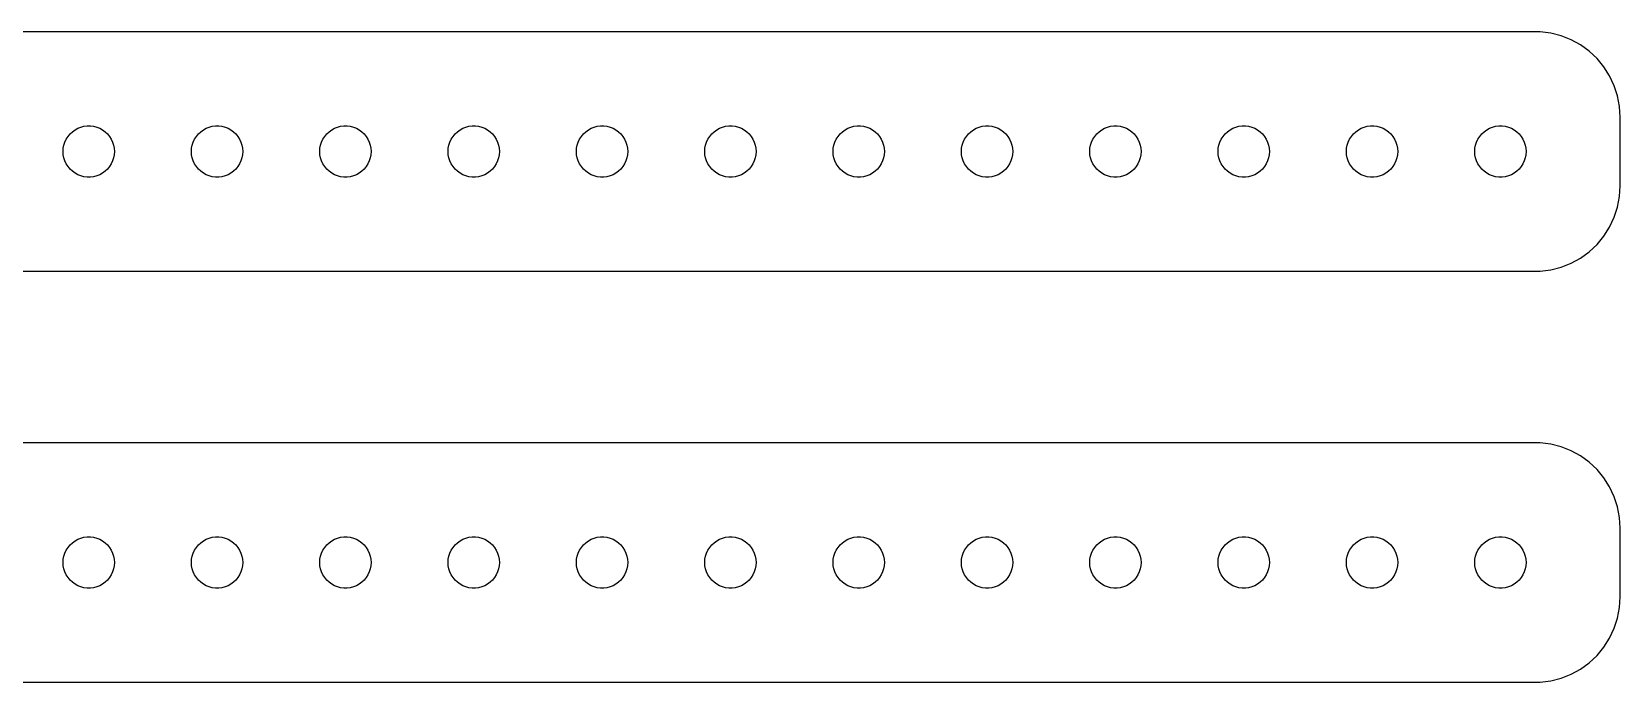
# Model space of a CAD drawing. Header units: metres. Extents: x -180 to 180, y 17 to 55.
# Drawn here: x 86.7 to 179.5, y 17 to 55 of the extents above; entities that cross this region are included whole.
import ezdxf

# ---------------------------------------------------------------- set-up
doc = ezdxf.new("R2010")
doc.units = ezdxf.units.M

msp = doc.modelspace()

# ---------------------------------------------------------------- linework, layer by layer
for p, q in [((174.814, 54.9901), (-174.814, 54.9901)), ((175.437, 54.9114), (174.814, 54.9901)), ((176.045, 54.7553), (175.437, 54.9114)), ((176.629, 54.5241), (176.045, 54.7553)), ((177.179, 54.2216), (176.629, 54.5241)), ((177.687, 53.8526), (177.179, 54.2216)), ((178.145, 53.4227), (177.687, 53.8526)), ((178.545, 52.9389), (178.145, 53.4227)), ((178.882, 52.4088), (178.545, 52.9389)), ((179.149, 51.8406), (178.882, 52.4088)), ((179.343, 51.2434), (179.149, 51.8406)), ((179.461, 50.6267), (179.343, 51.2434)), ((179.5, 50), (179.461, 50.6267)), ((89.0439, 49.1558), (89.1963, 49.2665)), ((89.1963, 49.2665), (89.3613, 49.3572)), ((89.3613, 49.3572), (89.5365, 49.4266)), ((89.5365, 49.4266), (89.7189, 49.4734)), ((89.7189, 49.4734), (89.9058, 49.497)), ((89.9058, 49.497), (90.0942, 49.497)), ((90.0942, 49.497), (90.2811, 49.4734)), ((90.2811, 49.4734), (90.4635, 49.4266)), ((90.4635, 49.4266), (90.6387, 49.3572)), ((90.6387, 49.3572), (90.8037, 49.2665)), ((90.8037, 49.2665), (90.9561, 49.1558)), ((96.5439, 49.1558), (96.6963, 49.2665)), ((96.6963, 49.2665), (96.8613, 49.3572)), ((96.8613, 49.3572), (97.0365, 49.4266)), ((97.0365, 49.4266), (97.2189, 49.4734)), ((97.2189, 49.4734), (97.4058, 49.497)), ((97.4058, 49.497), (97.5942, 49.497)), ((97.5942, 49.497), (97.7811, 49.4734)), ((97.7811, 49.4734), (97.9635, 49.4266)), ((97.9635, 49.4266), (98.1387, 49.3572)), ((98.1387, 49.3572), (98.3037, 49.2665)), ((98.3037, 49.2665), (98.4561, 49.1558)), ((104.044, 49.1558), (104.196, 49.2665)), ((104.196, 49.2665), (104.361, 49.3572)), ((104.361, 49.3572), (104.536, 49.4266)), ((104.536, 49.4266), (104.719, 49.4734)), ((104.719, 49.4734), (104.906, 49.497)), ((104.906, 49.497), (105.094, 49.497)), ((105.094, 49.497), (105.281, 49.4734)), ((105.281, 49.4734), (105.464, 49.4266)), ((105.464, 49.4266), (105.639, 49.3572)), ((105.639, 49.3572), (105.804, 49.2665)), ((105.804, 49.2665), (105.956, 49.1558)), ((111.544, 49.1558), (111.696, 49.2665)), ((111.696, 49.2665), (111.861, 49.3572)), ((111.861, 49.3572), (112.036, 49.4266)), ((112.036, 49.4266), (112.219, 49.4734)), ((112.219, 49.4734), (112.406, 49.497)), ((112.406, 49.497), (112.594, 49.497)), ((112.594, 49.497), (112.781, 49.4734)), ((112.781, 49.4734), (112.964, 49.4266)), ((112.964, 49.4266), (113.139, 49.3572)), ((113.139, 49.3572), (113.304, 49.2665)), ((113.304, 49.2665), (113.456, 49.1558)), ((119.044, 49.1558), (119.196, 49.2665)), ((119.196, 49.2665), (119.361, 49.3572)), ((119.361, 49.3572), (119.536, 49.4266)), ((119.536, 49.4266), (119.719, 49.4734)), ((119.719, 49.4734), (119.906, 49.497)), ((119.906, 49.497), (120.094, 49.497)), ((120.094, 49.497), (120.281, 49.4734)), ((120.281, 49.4734), (120.464, 49.4266)), ((120.464, 49.4266), (120.639, 49.3572)), ((120.639, 49.3572), (120.804, 49.2665)), ((120.804, 49.2665), (120.956, 49.1558)), ((126.544, 49.1558), (126.696, 49.2665)), ((126.696, 49.2665), (126.861, 49.3572)), ((126.861, 49.3572), (127.036, 49.4266)), ((127.036, 49.4266), (127.219, 49.4734)), ((127.219, 49.4734), (127.406, 49.497)), ((127.406, 49.497), (127.594, 49.497)), ((127.594, 49.497), (127.781, 49.4734)), ((127.781, 49.4734), (127.964, 49.4266)), ((127.964, 49.4266), (128.139, 49.3572)), ((128.139, 49.3572), (128.304, 49.2665)), ((128.304, 49.2665), (128.456, 49.1558)), ((134.044, 49.1558), (134.196, 49.2665)), ((134.196, 49.2665), (134.361, 49.3572)), ((134.361, 49.3572), (134.536, 49.4266)), ((134.536, 49.4266), (134.719, 49.4734)), ((134.719, 49.4734), (134.906, 49.497)), ((134.906, 49.497), (135.094, 49.497)), ((135.094, 49.497), (135.281, 49.4734)), ((135.281, 49.4734), (135.464, 49.4266)), ((135.464, 49.4266), (135.639, 49.3572)), ((135.639, 49.3572), (135.804, 49.2665)), ((135.804, 49.2665), (135.956, 49.1558)), ((141.544, 49.1558), (141.696, 49.2665)), ((141.696, 49.2665), (141.861, 49.3572)), ((141.861, 49.3572), (142.036, 49.4266)), ((142.036, 49.4266), (142.219, 49.4734)), ((142.219, 49.4734), (142.406, 49.497)), ((142.406, 49.497), (142.594, 49.497)), ((142.594, 49.497), (142.781, 49.4734)), ((142.781, 49.4734), (142.964, 49.4266)), ((142.964, 49.4266), (143.139, 49.3572)), ((143.139, 49.3572), (143.304, 49.2665)), ((143.304, 49.2665), (143.456, 49.1558)), ((149.044, 49.1558), (149.196, 49.2665)), ((149.196, 49.2665), (149.361, 49.3572)), ((149.361, 49.3572), (149.536, 49.4266)), ((149.536, 49.4266), (149.719, 49.4734)), ((149.719, 49.4734), (149.906, 49.497)), ((149.906, 49.497), (150.094, 49.497)), ((150.094, 49.497), (150.281, 49.4734)), ((150.281, 49.4734), (150.464, 49.4266)), ((150.464, 49.4266), (150.639, 49.3572)), ((150.639, 49.3572), (150.804, 49.2665)), ((150.804, 49.2665), (150.956, 49.1558)), ((156.544, 49.1558), (156.696, 49.2665)), ((156.696, 49.2665), (156.861, 49.3572)), ((156.861, 49.3572), (157.036, 49.4266)), ((157.036, 49.4266), (157.219, 49.4734)), ((157.219, 49.4734), (157.406, 49.497)), ((157.406, 49.497), (157.594, 49.497)), ((157.594, 49.497), (157.781, 49.4734)), ((157.781, 49.4734), (157.964, 49.4266)), ((157.964, 49.4266), (158.139, 49.3572)), ((158.139, 49.3572), (158.304, 49.2665)), ((158.304, 49.2665), (158.456, 49.1558)), ((164.044, 49.1558), (164.196, 49.2665)), ((164.196, 49.2665), (164.361, 49.3572)), ((164.361, 49.3572), (164.536, 49.4266)), ((164.536, 49.4266), (164.719, 49.4734)), ((164.719, 49.4734), (164.906, 49.497)), ((164.906, 49.497), (165.094, 49.497)), ((165.094, 49.497), (165.281, 49.4734)), ((165.281, 49.4734), (165.464, 49.4266)), ((165.464, 49.4266), (165.639, 49.3572)), ((165.639, 49.3572), (165.804, 49.2665)), ((165.804, 49.2665), (165.956, 49.1558)), ((171.544, 49.1558), (171.696, 49.2665)), ((171.696, 49.2665), (171.861, 49.3572)), ((171.861, 49.3572), (172.036, 49.4266)), ((172.036, 49.4266), (172.219, 49.4734)), ((172.219, 49.4734), (172.406, 49.497)), ((172.406, 49.497), (172.594, 49.497)), ((172.594, 49.497), (172.781, 49.4734)), ((172.781, 49.4734), (172.964, 49.4266)), ((172.964, 49.4266), (173.139, 49.3572)), ((173.139, 49.3572), (173.304, 49.2665)), ((173.304, 49.2665), (173.456, 49.1558)), ((179.5, 46), (179.5, 50)), ((88.5118, 48.188), (88.5471, 48.373)), ((88.5471, 48.373), (88.6053, 48.5522)), ((88.6053, 48.5522), (88.6855, 48.7226)), ((88.6855, 48.7226), (88.7865, 48.8817)), ((88.7865, 48.8817), (88.9065, 49.0268)), ((88.9065, 49.0268), (89.0439, 49.1558)), ((90.9561, 49.1558), (91.0934, 49.0268)), ((91.0934, 49.0268), (91.2135, 48.8817)), ((91.2135, 48.8817), (91.3145, 48.7226)), ((91.3145, 48.7226), (91.3947, 48.5522)), ((91.3947, 48.5522), (91.4529, 48.373)), ((91.4529, 48.373), (91.4882, 48.188)), ((96.0118, 48.188), (96.0471, 48.373)), ((96.0471, 48.373), (96.1053, 48.5522)), ((96.1053, 48.5522), (96.1855, 48.7226)), ((96.1855, 48.7226), (96.2865, 48.8817)), ((96.2865, 48.8817), (96.4065, 49.0268)), ((96.4065, 49.0268), (96.5439, 49.1558)), ((98.4561, 49.1558), (98.5934, 49.0268)), ((98.5934, 49.0268), (98.7135, 48.8817)), ((98.7135, 48.8817), (98.8145, 48.7226)), ((98.8145, 48.7226), (98.8947, 48.5522)), ((98.8947, 48.5522), (98.9529, 48.373)), ((98.9529, 48.373), (98.9882, 48.188)), ((103.512, 48.188), (103.547, 48.373)), ((103.547, 48.373), (103.605, 48.5522)), ((103.605, 48.5522), (103.686, 48.7226)), ((103.686, 48.7226), (103.786, 48.8817)), ((103.786, 48.8817), (103.907, 49.0268)), ((103.907, 49.0268), (104.044, 49.1558)), ((105.956, 49.1558), (106.093, 49.0268)), ((106.093, 49.0268), (106.214, 48.8817)), ((106.214, 48.8817), (106.314, 48.7226)), ((106.314, 48.7226), (106.395, 48.5522)), ((106.395, 48.5522), (106.453, 48.373)), ((106.453, 48.373), (106.488, 48.188)), ((111.012, 48.188), (111.047, 48.373)), ((111.047, 48.373), (111.105, 48.5522)), ((111.105, 48.5522), (111.186, 48.7226)), ((111.186, 48.7226), (111.286, 48.8817)), ((111.286, 48.8817), (111.407, 49.0268)), ((111.407, 49.0268), (111.544, 49.1558)), ((113.456, 49.1558), (113.593, 49.0268)), ((113.593, 49.0268), (113.714, 48.8817)), ((113.714, 48.8817), (113.814, 48.7226)), ((113.814, 48.7226), (113.895, 48.5522)), ((113.895, 48.5522), (113.953, 48.373)), ((113.953, 48.373), (113.988, 48.188)), ((118.512, 48.188), (118.547, 48.373)), ((118.547, 48.373), (118.605, 48.5522)), ((118.605, 48.5522), (118.686, 48.7226)), ((118.686, 48.7226), (118.786, 48.8817)), ((118.786, 48.8817), (118.907, 49.0268)), ((118.907, 49.0268), (119.044, 49.1558)), ((120.956, 49.1558), (121.093, 49.0268)), ((121.093, 49.0268), (121.214, 48.8817)), ((121.214, 48.8817), (121.314, 48.7226)), ((121.314, 48.7226), (121.395, 48.5522)), ((121.395, 48.5522), (121.453, 48.373)), ((121.453, 48.373), (121.488, 48.188)), ((126.012, 48.188), (126.047, 48.373)), ((126.047, 48.373), (126.105, 48.5522)), ((126.105, 48.5522), (126.186, 48.7226)), ((126.186, 48.7226), (126.286, 48.8817)), ((126.286, 48.8817), (126.407, 49.0268)), ((126.407, 49.0268), (126.544, 49.1558)), ((128.456, 49.1558), (128.593, 49.0268)), ((128.593, 49.0268), (128.714, 48.8817)), ((128.714, 48.8817), (128.814, 48.7226)), ((128.814, 48.7226), (128.895, 48.5522)), ((128.895, 48.5522), (128.953, 48.373)), ((128.953, 48.373), (128.988, 48.188)), ((133.512, 48.188), (133.547, 48.373)), ((133.547, 48.373), (133.605, 48.5522)), ((133.605, 48.5522), (133.686, 48.7226)), ((133.686, 48.7226), (133.786, 48.8817)), ((133.786, 48.8817), (133.907, 49.0268)), ((133.907, 49.0268), (134.044, 49.1558)), ((135.956, 49.1558), (136.093, 49.0268)), ((136.093, 49.0268), (136.214, 48.8817)), ((136.214, 48.8817), (136.314, 48.7226)), ((136.314, 48.7226), (136.395, 48.5522)), ((136.395, 48.5522), (136.453, 48.373)), ((136.453, 48.373), (136.488, 48.188)), ((141.012, 48.188), (141.047, 48.373)), ((141.047, 48.373), (141.105, 48.5522)), ((141.105, 48.5522), (141.186, 48.7226)), ((141.186, 48.7226), (141.286, 48.8817)), ((141.286, 48.8817), (141.407, 49.0268)), ((141.407, 49.0268), (141.544, 49.1558)), ((143.456, 49.1558), (143.593, 49.0268)), ((143.593, 49.0268), (143.714, 48.8817)), ((143.714, 48.8817), (143.814, 48.7226)), ((143.814, 48.7226), (143.895, 48.5522)), ((143.895, 48.5522), (143.953, 48.373)), ((143.953, 48.373), (143.988, 48.188)), ((148.512, 48.188), (148.547, 48.373)), ((148.547, 48.373), (148.605, 48.5522)), ((148.605, 48.5522), (148.686, 48.7226)), ((148.686, 48.7226), (148.786, 48.8817)), ((148.786, 48.8817), (148.907, 49.0268)), ((148.907, 49.0268), (149.044, 49.1558)), ((150.956, 49.1558), (151.093, 49.0268)), ((151.093, 49.0268), (151.214, 48.8817)), ((151.214, 48.8817), (151.314, 48.7226)), ((151.314, 48.7226), (151.395, 48.5522)), ((151.395, 48.5522), (151.453, 48.373)), ((151.453, 48.373), (151.488, 48.188)), ((156.012, 48.188), (156.047, 48.373)), ((156.047, 48.373), (156.105, 48.5522)), ((156.105, 48.5522), (156.186, 48.7226)), ((156.186, 48.7226), (156.286, 48.8817)), ((156.286, 48.8817), (156.407, 49.0268)), ((156.407, 49.0268), (156.544, 49.1558)), ((158.456, 49.1558), (158.593, 49.0268)), ((158.593, 49.0268), (158.714, 48.8817)), ((158.714, 48.8817), (158.814, 48.7226)), ((158.814, 48.7226), (158.895, 48.5522)), ((158.895, 48.5522), (158.953, 48.373)), ((158.953, 48.373), (158.988, 48.188)), ((163.512, 48.188), (163.547, 48.373)), ((163.547, 48.373), (163.605, 48.5522)), ((163.605, 48.5522), (163.686, 48.7226)), ((163.686, 48.7226), (163.786, 48.8817)), ((163.786, 48.8817), (163.907, 49.0268)), ((163.907, 49.0268), (164.044, 49.1558)), ((165.956, 49.1558), (166.093, 49.0268)), ((166.093, 49.0268), (166.214, 48.8817)), ((166.214, 48.8817), (166.314, 48.7226)), ((166.314, 48.7226), (166.395, 48.5522)), ((166.395, 48.5522), (166.453, 48.373)), ((166.453, 48.373), (166.488, 48.188)), ((171.012, 48.188), (171.047, 48.373)), ((171.047, 48.373), (171.105, 48.5522)), ((171.105, 48.5522), (171.186, 48.7226)), ((171.186, 48.7226), (171.286, 48.8817)), ((171.286, 48.8817), (171.407, 49.0268)), ((171.407, 49.0268), (171.544, 49.1558)), ((173.456, 49.1558), (173.593, 49.0268)), ((173.593, 49.0268), (173.714, 48.8817)), ((173.714, 48.8817), (173.814, 48.7226)), ((173.814, 48.7226), (173.895, 48.5522)), ((173.895, 48.5522), (173.953, 48.373)), ((173.953, 48.373), (173.988, 48.188)), ((88.5, 48), (88.5118, 48.188)), ((88.5118, 47.812), (88.5, 48)), ((88.5471, 47.627), (88.5118, 47.812)), ((88.6053, 47.4478), (88.5471, 47.627)), ((88.6855, 47.2774), (88.6053, 47.4478)), ((91.3947, 47.4478), (91.3145, 47.2774)), ((91.4529, 47.627), (91.3947, 47.4478)), ((91.4882, 47.812), (91.4529, 47.627)), ((91.4882, 48.188), (91.5, 48)), ((91.5, 48), (91.4882, 47.812)), ((96, 48), (96.0118, 48.188)), ((96.0118, 47.812), (96, 48)), ((96.0471, 47.627), (96.0118, 47.812)), ((96.1053, 47.4478), (96.0471, 47.627)), ((96.1855, 47.2774), (96.1053, 47.4478)), ((98.8947, 47.4478), (98.8145, 47.2774)), ((98.9529, 47.627), (98.8947, 47.4478)), ((98.9882, 47.812), (98.9529, 47.627)), ((98.9882, 48.188), (99, 48)), ((99, 48), (98.9882, 47.812)), ((103.5, 48), (103.512, 48.188)), ((103.512, 47.812), (103.5, 48)), ((103.547, 47.627), (103.512, 47.812)), ((103.605, 47.4478), (103.547, 47.627)), ((103.686, 47.2774), (103.605, 47.4478)), ((106.395, 47.4478), (106.314, 47.2774)), ((106.453, 47.627), (106.395, 47.4478)), ((106.488, 47.812), (106.453, 47.627)), ((106.488, 48.188), (106.5, 48)), ((106.5, 48), (106.488, 47.812)), ((111, 48), (111.012, 48.188)), ((111.012, 47.812), (111, 48)), ((111.047, 47.627), (111.012, 47.812)), ((111.105, 47.4478), (111.047, 47.627)), ((111.186, 47.2774), (111.105, 47.4478)), ((113.895, 47.4478), (113.814, 47.2774)), ((113.953, 47.627), (113.895, 47.4478)), ((113.988, 47.812), (113.953, 47.627)), ((113.988, 48.188), (114, 48)), ((114, 48), (113.988, 47.812)), ((118.5, 48), (118.512, 48.188)), ((118.512, 47.812), (118.5, 48)), ((118.547, 47.627), (118.512, 47.812)), ((118.605, 47.4478), (118.547, 47.627)), ((118.686, 47.2774), (118.605, 47.4478)), ((121.395, 47.4478), (121.314, 47.2774)), ((121.453, 47.627), (121.395, 47.4478)), ((121.488, 47.812), (121.453, 47.627)), ((121.488, 48.188), (121.5, 48)), ((121.5, 48), (121.488, 47.812)), ((126, 48), (126.012, 48.188)), ((126.012, 47.812), (126, 48)), ((126.047, 47.627), (126.012, 47.812)), ((126.105, 47.4478), (126.047, 47.627)), ((126.186, 47.2774), (126.105, 47.4478)), ((128.895, 47.4478), (128.814, 47.2774)), ((128.953, 47.627), (128.895, 47.4478)), ((128.988, 47.812), (128.953, 47.627)), ((128.988, 48.188), (129, 48)), ((129, 48), (128.988, 47.812)), ((133.5, 48), (133.512, 48.188)), ((133.512, 47.812), (133.5, 48)), ((133.547, 47.627), (133.512, 47.812)), ((133.605, 47.4478), (133.547, 47.627)), ((133.686, 47.2774), (133.605, 47.4478)), ((136.395, 47.4478), (136.314, 47.2774)), ((136.453, 47.627), (136.395, 47.4478)), ((136.488, 47.812), (136.453, 47.627)), ((136.488, 48.188), (136.5, 48)), ((136.5, 48), (136.488, 47.812)), ((141, 48), (141.012, 48.188)), ((141.012, 47.812), (141, 48)), ((141.047, 47.627), (141.012, 47.812)), ((141.105, 47.4478), (141.047, 47.627)), ((141.186, 47.2774), (141.105, 47.4478)), ((143.895, 47.4478), (143.814, 47.2774)), ((143.953, 47.627), (143.895, 47.4478)), ((143.988, 47.812), (143.953, 47.627)), ((143.988, 48.188), (144, 48)), ((144, 48), (143.988, 47.812)), ((148.5, 48), (148.512, 48.188)), ((148.512, 47.812), (148.5, 48)), ((148.547, 47.627), (148.512, 47.812)), ((148.605, 47.4478), (148.547, 47.627)), ((148.686, 47.2774), (148.605, 47.4478)), ((151.395, 47.4478), (151.314, 47.2774)), ((151.453, 47.627), (151.395, 47.4478)), ((151.488, 47.812), (151.453, 47.627)), ((151.488, 48.188), (151.5, 48)), ((151.5, 48), (151.488, 47.812)), ((156, 48), (156.012, 48.188)), ((156.012, 47.812), (156, 48)), ((156.047, 47.627), (156.012, 47.812)), ((156.105, 47.4478), (156.047, 47.627)), ((156.186, 47.2774), (156.105, 47.4478)), ((158.895, 47.4478), (158.814, 47.2774)), ((158.953, 47.627), (158.895, 47.4478)), ((158.988, 47.812), (158.953, 47.627)), ((158.988, 48.188), (159, 48)), ((159, 48), (158.988, 47.812)), ((163.5, 48), (163.512, 48.188)), ((163.512, 47.812), (163.5, 48)), ((163.547, 47.627), (163.512, 47.812)), ((163.605, 47.4478), (163.547, 47.627)), ((163.686, 47.2774), (163.605, 47.4478)), ((166.395, 47.4478), (166.314, 47.2774)), ((166.453, 47.627), (166.395, 47.4478)), ((166.488, 47.812), (166.453, 47.627)), ((166.488, 48.188), (166.5, 48)), ((166.5, 48), (166.488, 47.812)), ((171, 48), (171.012, 48.188)), ((171.012, 47.812), (171, 48)), ((171.047, 47.627), (171.012, 47.812)), ((171.105, 47.4478), (171.047, 47.627)), ((171.186, 47.2774), (171.105, 47.4478)), ((173.895, 47.4478), (173.814, 47.2774)), ((173.953, 47.627), (173.895, 47.4478)), ((173.988, 47.812), (173.953, 47.627)), ((173.988, 48.188), (174, 48)), ((174, 48), (173.988, 47.812)), ((88.7865, 47.1183), (88.6855, 47.2774)), ((88.9065, 46.9732), (88.7865, 47.1183)), ((89.0439, 46.8442), (88.9065, 46.9732)), ((89.1963, 46.7335), (89.0439, 46.8442)), ((89.3613, 46.6428), (89.1963, 46.7335)), ((89.5365, 46.5734), (89.3613, 46.6428)), ((89.7189, 46.5266), (89.5365, 46.5734)), ((89.9058, 46.503), (89.7189, 46.5266)), ((90.0942, 46.503), (89.9058, 46.503)), ((90.2811, 46.5266), (90.0942, 46.503)), ((90.4635, 46.5734), (90.2811, 46.5266)), ((90.6387, 46.6428), (90.4635, 46.5734)), ((90.8037, 46.7335), (90.6387, 46.6428)), ((90.9561, 46.8442), (90.8037, 46.7335)), ((91.0934, 46.9732), (90.9561, 46.8442)), ((91.2135, 47.1183), (91.0934, 46.9732)), ((91.3145, 47.2774), (91.2135, 47.1183)), ((96.2865, 47.1183), (96.1855, 47.2774)), ((96.4065, 46.9732), (96.2865, 47.1183)), ((96.5439, 46.8442), (96.4065, 46.9732)), ((96.6963, 46.7335), (96.5439, 46.8442)), ((96.8613, 46.6428), (96.6963, 46.7335)), ((97.0365, 46.5734), (96.8613, 46.6428)), ((97.2189, 46.5266), (97.0365, 46.5734)), ((97.4058, 46.503), (97.2189, 46.5266)), ((97.5942, 46.503), (97.4058, 46.503)), ((97.7811, 46.5266), (97.5942, 46.503)), ((97.9635, 46.5734), (97.7811, 46.5266)), ((98.1387, 46.6428), (97.9635, 46.5734)), ((98.3037, 46.7335), (98.1387, 46.6428)), ((98.4561, 46.8442), (98.3037, 46.7335)), ((98.5934, 46.9732), (98.4561, 46.8442)), ((98.7135, 47.1183), (98.5934, 46.9732)), ((98.8145, 47.2774), (98.7135, 47.1183)), ((103.786, 47.1183), (103.686, 47.2774)), ((103.907, 46.9732), (103.786, 47.1183)), ((104.044, 46.8442), (103.907, 46.9732)), ((104.196, 46.7335), (104.044, 46.8442)), ((104.361, 46.6428), (104.196, 46.7335)), ((104.536, 46.5734), (104.361, 46.6428)), ((104.719, 46.5266), (104.536, 46.5734)), ((104.906, 46.503), (104.719, 46.5266)), ((105.094, 46.503), (104.906, 46.503)), ((105.281, 46.5266), (105.094, 46.503)), ((105.464, 46.5734), (105.281, 46.5266)), ((105.639, 46.6428), (105.464, 46.5734)), ((105.804, 46.7335), (105.639, 46.6428)), ((105.956, 46.8442), (105.804, 46.7335)), ((106.093, 46.9732), (105.956, 46.8442)), ((106.214, 47.1183), (106.093, 46.9732)), ((106.314, 47.2774), (106.214, 47.1183)), ((111.286, 47.1183), (111.186, 47.2774)), ((111.407, 46.9732), (111.286, 47.1183)), ((111.544, 46.8442), (111.407, 46.9732)), ((111.696, 46.7335), (111.544, 46.8442)), ((111.861, 46.6428), (111.696, 46.7335)), ((112.036, 46.5734), (111.861, 46.6428)), ((112.219, 46.5266), (112.036, 46.5734)), ((112.406, 46.503), (112.219, 46.5266)), ((112.594, 46.503), (112.406, 46.503)), ((112.781, 46.5266), (112.594, 46.503)), ((112.964, 46.5734), (112.781, 46.5266)), ((113.139, 46.6428), (112.964, 46.5734)), ((113.304, 46.7335), (113.139, 46.6428)), ((113.456, 46.8442), (113.304, 46.7335)), ((113.593, 46.9732), (113.456, 46.8442)), ((113.714, 47.1183), (113.593, 46.9732)), ((113.814, 47.2774), (113.714, 47.1183)), ((118.786, 47.1183), (118.686, 47.2774)), ((118.907, 46.9732), (118.786, 47.1183)), ((119.044, 46.8442), (118.907, 46.9732)), ((119.196, 46.7335), (119.044, 46.8442)), ((119.361, 46.6428), (119.196, 46.7335)), ((119.536, 46.5734), (119.361, 46.6428)), ((119.719, 46.5266), (119.536, 46.5734)), ((119.906, 46.503), (119.719, 46.5266)), ((120.094, 46.503), (119.906, 46.503)), ((120.281, 46.5266), (120.094, 46.503)), ((120.464, 46.5734), (120.281, 46.5266)), ((120.639, 46.6428), (120.464, 46.5734)), ((120.804, 46.7335), (120.639, 46.6428)), ((120.956, 46.8442), (120.804, 46.7335)), ((121.093, 46.9732), (120.956, 46.8442)), ((121.214, 47.1183), (121.093, 46.9732)), ((121.314, 47.2774), (121.214, 47.1183)), ((126.286, 47.1183), (126.186, 47.2774)), ((126.407, 46.9732), (126.286, 47.1183)), ((126.544, 46.8442), (126.407, 46.9732)), ((126.696, 46.7335), (126.544, 46.8442)), ((126.861, 46.6428), (126.696, 46.7335)), ((127.036, 46.5734), (126.861, 46.6428)), ((127.219, 46.5266), (127.036, 46.5734)), ((127.406, 46.503), (127.219, 46.5266)), ((127.594, 46.503), (127.406, 46.503)), ((127.781, 46.5266), (127.594, 46.503)), ((127.964, 46.5734), (127.781, 46.5266)), ((128.139, 46.6428), (127.964, 46.5734)), ((128.304, 46.7335), (128.139, 46.6428)), ((128.456, 46.8442), (128.304, 46.7335)), ((128.593, 46.9732), (128.456, 46.8442)), ((128.714, 47.1183), (128.593, 46.9732)), ((128.814, 47.2774), (128.714, 47.1183)), ((133.786, 47.1183), (133.686, 47.2774)), ((133.907, 46.9732), (133.786, 47.1183)), ((134.044, 46.8442), (133.907, 46.9732)), ((134.196, 46.7335), (134.044, 46.8442)), ((134.361, 46.6428), (134.196, 46.7335)), ((134.536, 46.5734), (134.361, 46.6428)), ((134.719, 46.5266), (134.536, 46.5734)), ((134.906, 46.503), (134.719, 46.5266)), ((135.094, 46.503), (134.906, 46.503)), ((135.281, 46.5266), (135.094, 46.503)), ((135.464, 46.5734), (135.281, 46.5266)), ((135.639, 46.6428), (135.464, 46.5734)), ((135.804, 46.7335), (135.639, 46.6428)), ((135.956, 46.8442), (135.804, 46.7335)), ((136.093, 46.9732), (135.956, 46.8442)), ((136.214, 47.1183), (136.093, 46.9732)), ((136.314, 47.2774), (136.214, 47.1183)), ((141.286, 47.1183), (141.186, 47.2774)), ((141.407, 46.9732), (141.286, 47.1183)), ((141.544, 46.8442), (141.407, 46.9732)), ((141.696, 46.7335), (141.544, 46.8442)), ((141.861, 46.6428), (141.696, 46.7335)), ((142.036, 46.5734), (141.861, 46.6428)), ((142.219, 46.5266), (142.036, 46.5734)), ((142.406, 46.503), (142.219, 46.5266)), ((142.594, 46.503), (142.406, 46.503)), ((142.781, 46.5266), (142.594, 46.503)), ((142.964, 46.5734), (142.781, 46.5266)), ((143.139, 46.6428), (142.964, 46.5734)), ((143.304, 46.7335), (143.139, 46.6428)), ((143.456, 46.8442), (143.304, 46.7335)), ((143.593, 46.9732), (143.456, 46.8442)), ((143.714, 47.1183), (143.593, 46.9732)), ((143.814, 47.2774), (143.714, 47.1183)), ((148.786, 47.1183), (148.686, 47.2774)), ((148.907, 46.9732), (148.786, 47.1183)), ((149.044, 46.8442), (148.907, 46.9732)), ((149.196, 46.7335), (149.044, 46.8442)), ((149.361, 46.6428), (149.196, 46.7335)), ((149.536, 46.5734), (149.361, 46.6428)), ((149.719, 46.5266), (149.536, 46.5734)), ((149.906, 46.503), (149.719, 46.5266)), ((150.094, 46.503), (149.906, 46.503)), ((150.281, 46.5266), (150.094, 46.503)), ((150.464, 46.5734), (150.281, 46.5266)), ((150.639, 46.6428), (150.464, 46.5734)), ((150.804, 46.7335), (150.639, 46.6428)), ((150.956, 46.8442), (150.804, 46.7335)), ((151.093, 46.9732), (150.956, 46.8442)), ((151.214, 47.1183), (151.093, 46.9732)), ((151.314, 47.2774), (151.214, 47.1183)), ((156.286, 47.1183), (156.186, 47.2774)), ((156.407, 46.9732), (156.286, 47.1183)), ((156.544, 46.8442), (156.407, 46.9732)), ((156.696, 46.7335), (156.544, 46.8442)), ((156.861, 46.6428), (156.696, 46.7335)), ((157.036, 46.5734), (156.861, 46.6428)), ((157.219, 46.5266), (157.036, 46.5734)), ((157.406, 46.503), (157.219, 46.5266)), ((157.594, 46.503), (157.406, 46.503)), ((157.781, 46.5266), (157.594, 46.503)), ((157.964, 46.5734), (157.781, 46.5266)), ((158.139, 46.6428), (157.964, 46.5734)), ((158.304, 46.7335), (158.139, 46.6428)), ((158.456, 46.8442), (158.304, 46.7335)), ((158.593, 46.9732), (158.456, 46.8442)), ((158.714, 47.1183), (158.593, 46.9732)), ((158.814, 47.2774), (158.714, 47.1183)), ((163.786, 47.1183), (163.686, 47.2774)), ((163.907, 46.9732), (163.786, 47.1183)), ((164.044, 46.8442), (163.907, 46.9732)), ((164.196, 46.7335), (164.044, 46.8442)), ((164.361, 46.6428), (164.196, 46.7335)), ((164.536, 46.5734), (164.361, 46.6428)), ((164.719, 46.5266), (164.536, 46.5734)), ((164.906, 46.503), (164.719, 46.5266)), ((165.094, 46.503), (164.906, 46.503)), ((165.281, 46.5266), (165.094, 46.503)), ((165.464, 46.5734), (165.281, 46.5266)), ((165.639, 46.6428), (165.464, 46.5734)), ((165.804, 46.7335), (165.639, 46.6428)), ((165.956, 46.8442), (165.804, 46.7335)), ((166.093, 46.9732), (165.956, 46.8442)), ((166.214, 47.1183), (166.093, 46.9732)), ((166.314, 47.2774), (166.214, 47.1183)), ((171.286, 47.1183), (171.186, 47.2774)), ((171.407, 46.9732), (171.286, 47.1183)), ((171.544, 46.8442), (171.407, 46.9732)), ((171.696, 46.7335), (171.544, 46.8442)), ((171.861, 46.6428), (171.696, 46.7335)), ((172.036, 46.5734), (171.861, 46.6428)), ((172.219, 46.5266), (172.036, 46.5734)), ((172.406, 46.503), (172.219, 46.5266)), ((172.594, 46.503), (172.406, 46.503)), ((172.781, 46.5266), (172.594, 46.503)), ((172.964, 46.5734), (172.781, 46.5266)), ((173.139, 46.6428), (172.964, 46.5734)), ((173.304, 46.7335), (173.139, 46.6428)), ((173.456, 46.8442), (173.304, 46.7335)), ((173.593, 46.9732), (173.456, 46.8442)), ((173.714, 47.1183), (173.593, 46.9732)), ((173.814, 47.2774), (173.714, 47.1183)), ((179.461, 45.3733), (179.5, 46)), ((179.149, 44.1594), (179.343, 44.7566)), ((179.343, 44.7566), (179.461, 45.3733)), ((178.882, 43.5912), (179.149, 44.1594)), ((178.145, 42.5773), (178.545, 43.0611)), ((178.545, 43.0611), (178.882, 43.5912)), ((176.629, 41.4759), (177.179, 41.7784)), ((177.179, 41.7784), (177.687, 42.1474)), ((177.687, 42.1474), (178.145, 42.5773)), ((-174.814, 41.0099), (174.814, 41.0099)), ((174.814, 41.0099), (175.437, 41.0886)), ((175.437, 41.0886), (176.045, 41.2447)), ((176.045, 41.2447), (176.629, 41.4759)), ((174.814, 30.9901), (-174.814, 30.9901)), ((175.437, 30.9114), (174.814, 30.9901)), ((176.045, 30.7553), (175.437, 30.9114)), ((176.629, 30.5241), (176.045, 30.7553)), ((177.179, 30.2216), (176.629, 30.5241)), ((177.687, 29.8526), (177.179, 30.2216)), ((178.145, 29.4227), (177.687, 29.8526)), ((178.545, 28.9389), (178.145, 29.4227)), ((178.882, 28.4088), (178.545, 28.9389)), ((179.149, 27.8406), (178.882, 28.4088)), ((179.343, 27.2434), (179.149, 27.8406)), ((179.461, 26.6267), (179.343, 27.2434)), ((179.5, 26), (179.461, 26.6267)), ((179.5, 22), (179.5, 26)), ((88.9065, 25.0268), (89.0439, 25.1558)), ((89.0439, 25.1558), (89.1963, 25.2665)), ((89.1963, 25.2665), (89.3613, 25.3572)), ((89.3613, 25.3572), (89.5365, 25.4266)), ((89.5365, 25.4266), (89.7189, 25.4734)), ((89.7189, 25.4734), (89.9058, 25.497)), ((89.9058, 25.497), (90.0942, 25.497)), ((90.0942, 25.497), (90.2811, 25.4734)), ((90.2811, 25.4734), (90.4635, 25.4266)), ((90.4635, 25.4266), (90.6387, 25.3572)), ((90.6387, 25.3572), (90.8037, 25.2665)), ((90.8037, 25.2665), (90.9561, 25.1558)), ((90.9561, 25.1558), (91.0934, 25.0268)), ((96.4065, 25.0268), (96.5439, 25.1558)), ((96.5439, 25.1558), (96.6963, 25.2665)), ((96.6963, 25.2665), (96.8613, 25.3572)), ((96.8613, 25.3572), (97.0365, 25.4266)), ((97.0365, 25.4266), (97.2189, 25.4734)), ((97.2189, 25.4734), (97.4058, 25.497)), ((97.4058, 25.497), (97.5942, 25.497)), ((97.5942, 25.497), (97.7811, 25.4734)), ((97.7811, 25.4734), (97.9635, 25.4266)), ((97.9635, 25.4266), (98.1387, 25.3572)), ((98.1387, 25.3572), (98.3037, 25.2665)), ((98.3037, 25.2665), (98.4561, 25.1558)), ((98.4561, 25.1558), (98.5934, 25.0268)), ((103.907, 25.0268), (104.044, 25.1558)), ((104.044, 25.1558), (104.196, 25.2665)), ((104.196, 25.2665), (104.361, 25.3572)), ((104.361, 25.3572), (104.536, 25.4266)), ((104.536, 25.4266), (104.719, 25.4734)), ((104.719, 25.4734), (104.906, 25.497)), ((104.906, 25.497), (105.094, 25.497)), ((105.094, 25.497), (105.281, 25.4734)), ((105.281, 25.4734), (105.464, 25.4266)), ((105.464, 25.4266), (105.639, 25.3572)), ((105.639, 25.3572), (105.804, 25.2665)), ((105.804, 25.2665), (105.956, 25.1558)), ((105.956, 25.1558), (106.093, 25.0268)), ((111.407, 25.0268), (111.544, 25.1558)), ((111.544, 25.1558), (111.696, 25.2665)), ((111.696, 25.2665), (111.861, 25.3572)), ((111.861, 25.3572), (112.036, 25.4266)), ((112.036, 25.4266), (112.219, 25.4734)), ((112.219, 25.4734), (112.406, 25.497)), ((112.406, 25.497), (112.594, 25.497)), ((112.594, 25.497), (112.781, 25.4734)), ((112.781, 25.4734), (112.964, 25.4266)), ((112.964, 25.4266), (113.139, 25.3572)), ((113.139, 25.3572), (113.304, 25.2665)), ((113.304, 25.2665), (113.456, 25.1558)), ((113.456, 25.1558), (113.593, 25.0268)), ((118.907, 25.0268), (119.044, 25.1558)), ((119.044, 25.1558), (119.196, 25.2665)), ((119.196, 25.2665), (119.361, 25.3572)), ((119.361, 25.3572), (119.536, 25.4266)), ((119.536, 25.4266), (119.719, 25.4734)), ((119.719, 25.4734), (119.906, 25.497)), ((119.906, 25.497), (120.094, 25.497)), ((120.094, 25.497), (120.281, 25.4734)), ((120.281, 25.4734), (120.464, 25.4266)), ((120.464, 25.4266), (120.639, 25.3572)), ((120.639, 25.3572), (120.804, 25.2665)), ((120.804, 25.2665), (120.956, 25.1558)), ((120.956, 25.1558), (121.093, 25.0268)), ((126.407, 25.0268), (126.544, 25.1558)), ((126.544, 25.1558), (126.696, 25.2665)), ((126.696, 25.2665), (126.861, 25.3572)), ((126.861, 25.3572), (127.036, 25.4266)), ((127.036, 25.4266), (127.219, 25.4734)), ((127.219, 25.4734), (127.406, 25.497)), ((127.406, 25.497), (127.594, 25.497)), ((127.594, 25.497), (127.781, 25.4734)), ((127.781, 25.4734), (127.964, 25.4266)), ((127.964, 25.4266), (128.139, 25.3572)), ((128.139, 25.3572), (128.304, 25.2665)), ((128.304, 25.2665), (128.456, 25.1558)), ((128.456, 25.1558), (128.593, 25.0268)), ((133.907, 25.0268), (134.044, 25.1558)), ((134.044, 25.1558), (134.196, 25.2665)), ((134.196, 25.2665), (134.361, 25.3572)), ((134.361, 25.3572), (134.536, 25.4266)), ((134.536, 25.4266), (134.719, 25.4734)), ((134.719, 25.4734), (134.906, 25.497)), ((134.906, 25.497), (135.094, 25.497)), ((135.094, 25.497), (135.281, 25.4734)), ((135.281, 25.4734), (135.464, 25.4266)), ((135.464, 25.4266), (135.639, 25.3572)), ((135.639, 25.3572), (135.804, 25.2665)), ((135.804, 25.2665), (135.956, 25.1558)), ((135.956, 25.1558), (136.093, 25.0268)), ((141.407, 25.0268), (141.544, 25.1558)), ((141.544, 25.1558), (141.696, 25.2665)), ((141.696, 25.2665), (141.861, 25.3572)), ((141.861, 25.3572), (142.036, 25.4266)), ((142.036, 25.4266), (142.219, 25.4734)), ((142.219, 25.4734), (142.406, 25.497)), ((142.406, 25.497), (142.594, 25.497)), ((142.594, 25.497), (142.781, 25.4734)), ((142.781, 25.4734), (142.964, 25.4266)), ((142.964, 25.4266), (143.139, 25.3572)), ((143.139, 25.3572), (143.304, 25.2665)), ((143.304, 25.2665), (143.456, 25.1558)), ((143.456, 25.1558), (143.593, 25.0268)), ((148.907, 25.0268), (149.044, 25.1558)), ((149.044, 25.1558), (149.196, 25.2665)), ((149.196, 25.2665), (149.361, 25.3572)), ((149.361, 25.3572), (149.536, 25.4266)), ((149.536, 25.4266), (149.719, 25.4734)), ((149.719, 25.4734), (149.906, 25.497)), ((149.906, 25.497), (150.094, 25.497)), ((150.094, 25.497), (150.281, 25.4734)), ((150.281, 25.4734), (150.464, 25.4266)), ((150.464, 25.4266), (150.639, 25.3572)), ((150.639, 25.3572), (150.804, 25.2665)), ((150.804, 25.2665), (150.956, 25.1558)), ((150.956, 25.1558), (151.093, 25.0268)), ((156.407, 25.0268), (156.544, 25.1558)), ((156.544, 25.1558), (156.696, 25.2665)), ((156.696, 25.2665), (156.861, 25.3572)), ((156.861, 25.3572), (157.036, 25.4266)), ((157.036, 25.4266), (157.219, 25.4734)), ((157.219, 25.4734), (157.406, 25.497)), ((157.406, 25.497), (157.594, 25.497)), ((157.594, 25.497), (157.781, 25.4734)), ((157.781, 25.4734), (157.964, 25.4266)), ((157.964, 25.4266), (158.139, 25.3572)), ((158.139, 25.3572), (158.304, 25.2665)), ((158.304, 25.2665), (158.456, 25.1558)), ((158.456, 25.1558), (158.593, 25.0268)), ((163.907, 25.0268), (164.044, 25.1558)), ((164.044, 25.1558), (164.196, 25.2665)), ((164.196, 25.2665), (164.361, 25.3572)), ((164.361, 25.3572), (164.536, 25.4266)), ((164.536, 25.4266), (164.719, 25.4734)), ((164.719, 25.4734), (164.906, 25.497)), ((164.906, 25.497), (165.094, 25.497)), ((165.094, 25.497), (165.281, 25.4734)), ((165.281, 25.4734), (165.464, 25.4266)), ((165.464, 25.4266), (165.639, 25.3572)), ((165.639, 25.3572), (165.804, 25.2665)), ((165.804, 25.2665), (165.956, 25.1558)), ((165.956, 25.1558), (166.093, 25.0268)), ((171.407, 25.0268), (171.544, 25.1558)), ((171.544, 25.1558), (171.696, 25.2665)), ((171.696, 25.2665), (171.861, 25.3572)), ((171.861, 25.3572), (172.036, 25.4266)), ((172.036, 25.4266), (172.219, 25.4734)), ((172.219, 25.4734), (172.406, 25.497)), ((172.406, 25.497), (172.594, 25.497)), ((172.594, 25.497), (172.781, 25.4734)), ((172.781, 25.4734), (172.964, 25.4266)), ((172.964, 25.4266), (173.139, 25.3572)), ((173.139, 25.3572), (173.304, 25.2665)), ((173.304, 25.2665), (173.456, 25.1558)), ((173.456, 25.1558), (173.593, 25.0268)), ((88.5, 24), (88.5118, 24.188)), ((88.5118, 24.188), (88.5471, 24.373)), ((88.5471, 24.373), (88.6053, 24.5522)), ((88.6053, 24.5522), (88.6855, 24.7226)), ((88.6855, 24.7226), (88.7865, 24.8817)), ((88.7865, 24.8817), (88.9065, 25.0268)), ((91.0934, 25.0268), (91.2135, 24.8817)), ((91.2135, 24.8817), (91.3145, 24.7226)), ((91.3145, 24.7226), (91.3947, 24.5522)), ((91.3947, 24.5522), (91.4529, 24.373)), ((91.4529, 24.373), (91.4882, 24.188)), ((91.4882, 24.188), (91.5, 24)), ((96, 24), (96.0118, 24.188)), ((96.0118, 24.188), (96.0471, 24.373)), ((96.0471, 24.373), (96.1053, 24.5522)), ((96.1053, 24.5522), (96.1855, 24.7226)), ((96.1855, 24.7226), (96.2865, 24.8817)), ((96.2865, 24.8817), (96.4065, 25.0268)), ((98.5934, 25.0268), (98.7135, 24.8817)), ((98.7135, 24.8817), (98.8145, 24.7226)), ((98.8145, 24.7226), (98.8947, 24.5522)), ((98.8947, 24.5522), (98.9529, 24.373)), ((98.9529, 24.373), (98.9882, 24.188)), ((98.9882, 24.188), (99, 24)), ((103.5, 24), (103.512, 24.188)), ((103.512, 24.188), (103.547, 24.373)), ((103.547, 24.373), (103.605, 24.5522)), ((103.605, 24.5522), (103.686, 24.7226)), ((103.686, 24.7226), (103.786, 24.8817)), ((103.786, 24.8817), (103.907, 25.0268)), ((106.093, 25.0268), (106.214, 24.8817)), ((106.214, 24.8817), (106.314, 24.7226)), ((106.314, 24.7226), (106.395, 24.5522)), ((106.395, 24.5522), (106.453, 24.373)), ((106.453, 24.373), (106.488, 24.188)), ((106.488, 24.188), (106.5, 24)), ((111, 24), (111.012, 24.188)), ((111.012, 24.188), (111.047, 24.373)), ((111.047, 24.373), (111.105, 24.5522)), ((111.105, 24.5522), (111.186, 24.7226)), ((111.186, 24.7226), (111.286, 24.8817)), ((111.286, 24.8817), (111.407, 25.0268)), ((113.593, 25.0268), (113.714, 24.8817)), ((113.714, 24.8817), (113.814, 24.7226)), ((113.814, 24.7226), (113.895, 24.5522)), ((113.895, 24.5522), (113.953, 24.373)), ((113.953, 24.373), (113.988, 24.188)), ((113.988, 24.188), (114, 24)), ((118.5, 24), (118.512, 24.188)), ((118.512, 24.188), (118.547, 24.373)), ((118.547, 24.373), (118.605, 24.5522)), ((118.605, 24.5522), (118.686, 24.7226)), ((118.686, 24.7226), (118.786, 24.8817)), ((118.786, 24.8817), (118.907, 25.0268)), ((121.093, 25.0268), (121.214, 24.8817)), ((121.214, 24.8817), (121.314, 24.7226)), ((121.314, 24.7226), (121.395, 24.5522)), ((121.395, 24.5522), (121.453, 24.373)), ((121.453, 24.373), (121.488, 24.188)), ((121.488, 24.188), (121.5, 24)), ((126, 24), (126.012, 24.188)), ((126.012, 24.188), (126.047, 24.373)), ((126.047, 24.373), (126.105, 24.5522)), ((126.105, 24.5522), (126.186, 24.7226)), ((126.186, 24.7226), (126.286, 24.8817)), ((126.286, 24.8817), (126.407, 25.0268)), ((128.593, 25.0268), (128.714, 24.8817)), ((128.714, 24.8817), (128.814, 24.7226)), ((128.814, 24.7226), (128.895, 24.5522)), ((128.895, 24.5522), (128.953, 24.373)), ((128.953, 24.373), (128.988, 24.188)), ((128.988, 24.188), (129, 24)), ((133.5, 24), (133.512, 24.188)), ((133.512, 24.188), (133.547, 24.373)), ((133.547, 24.373), (133.605, 24.5522)), ((133.605, 24.5522), (133.686, 24.7226)), ((133.686, 24.7226), (133.786, 24.8817)), ((133.786, 24.8817), (133.907, 25.0268)), ((136.093, 25.0268), (136.214, 24.8817)), ((136.214, 24.8817), (136.314, 24.7226)), ((136.314, 24.7226), (136.395, 24.5522)), ((136.395, 24.5522), (136.453, 24.373)), ((136.453, 24.373), (136.488, 24.188)), ((136.488, 24.188), (136.5, 24)), ((141, 24), (141.012, 24.188)), ((141.012, 24.188), (141.047, 24.373)), ((141.047, 24.373), (141.105, 24.5522)), ((141.105, 24.5522), (141.186, 24.7226)), ((141.186, 24.7226), (141.286, 24.8817)), ((141.286, 24.8817), (141.407, 25.0268)), ((143.593, 25.0268), (143.714, 24.8817)), ((143.714, 24.8817), (143.814, 24.7226)), ((143.814, 24.7226), (143.895, 24.5522)), ((143.895, 24.5522), (143.953, 24.373)), ((143.953, 24.373), (143.988, 24.188)), ((143.988, 24.188), (144, 24)), ((148.5, 24), (148.512, 24.188)), ((148.512, 24.188), (148.547, 24.373)), ((148.547, 24.373), (148.605, 24.5522)), ((148.605, 24.5522), (148.686, 24.7226)), ((148.686, 24.7226), (148.786, 24.8817)), ((148.786, 24.8817), (148.907, 25.0268)), ((151.093, 25.0268), (151.214, 24.8817)), ((151.214, 24.8817), (151.314, 24.7226)), ((151.314, 24.7226), (151.395, 24.5522)), ((151.395, 24.5522), (151.453, 24.373)), ((151.453, 24.373), (151.488, 24.188)), ((151.488, 24.188), (151.5, 24)), ((156, 24), (156.012, 24.188)), ((156.012, 24.188), (156.047, 24.373)), ((156.047, 24.373), (156.105, 24.5522)), ((156.105, 24.5522), (156.186, 24.7226)), ((156.186, 24.7226), (156.286, 24.8817)), ((156.286, 24.8817), (156.407, 25.0268)), ((158.593, 25.0268), (158.714, 24.8817)), ((158.714, 24.8817), (158.814, 24.7226)), ((158.814, 24.7226), (158.895, 24.5522)), ((158.895, 24.5522), (158.953, 24.373)), ((158.953, 24.373), (158.988, 24.188)), ((158.988, 24.188), (159, 24)), ((163.5, 24), (163.512, 24.188)), ((163.512, 24.188), (163.547, 24.373)), ((163.547, 24.373), (163.605, 24.5522)), ((163.605, 24.5522), (163.686, 24.7226)), ((163.686, 24.7226), (163.786, 24.8817)), ((163.786, 24.8817), (163.907, 25.0268)), ((166.093, 25.0268), (166.214, 24.8817)), ((166.214, 24.8817), (166.314, 24.7226)), ((166.314, 24.7226), (166.395, 24.5522)), ((166.395, 24.5522), (166.453, 24.373)), ((166.453, 24.373), (166.488, 24.188)), ((166.488, 24.188), (166.5, 24)), ((171, 24), (171.012, 24.188)), ((171.012, 24.188), (171.047, 24.373)), ((171.047, 24.373), (171.105, 24.5522)), ((171.105, 24.5522), (171.186, 24.7226)), ((171.186, 24.7226), (171.286, 24.8817)), ((171.286, 24.8817), (171.407, 25.0268)), ((173.593, 25.0268), (173.714, 24.8817)), ((173.714, 24.8817), (173.814, 24.7226)), ((173.814, 24.7226), (173.895, 24.5522)), ((173.895, 24.5522), (173.953, 24.373)), ((173.953, 24.373), (173.988, 24.188)), ((173.988, 24.188), (174, 24)), ((88.5118, 23.812), (88.5, 24)), ((88.5471, 23.627), (88.5118, 23.812)), ((88.6053, 23.4478), (88.5471, 23.627)), ((88.6855, 23.2774), (88.6053, 23.4478)), ((88.7865, 23.1183), (88.6855, 23.2774)), ((91.3145, 23.2774), (91.2135, 23.1183)), ((91.3947, 23.4478), (91.3145, 23.2774)), ((91.4529, 23.627), (91.3947, 23.4478)), ((91.4882, 23.812), (91.4529, 23.627)), ((91.5, 24), (91.4882, 23.812)), ((96.0118, 23.812), (96, 24)), ((96.0471, 23.627), (96.0118, 23.812)), ((96.1053, 23.4478), (96.0471, 23.627)), ((96.1855, 23.2774), (96.1053, 23.4478)), ((96.2865, 23.1183), (96.1855, 23.2774)), ((98.8145, 23.2774), (98.7135, 23.1183)), ((98.8947, 23.4478), (98.8145, 23.2774)), ((98.9529, 23.627), (98.8947, 23.4478)), ((98.9882, 23.812), (98.9529, 23.627)), ((99, 24), (98.9882, 23.812)), ((103.512, 23.812), (103.5, 24)), ((103.547, 23.627), (103.512, 23.812)), ((103.605, 23.4478), (103.547, 23.627)), ((103.686, 23.2774), (103.605, 23.4478)), ((103.786, 23.1183), (103.686, 23.2774)), ((106.314, 23.2774), (106.214, 23.1183)), ((106.395, 23.4478), (106.314, 23.2774)), ((106.453, 23.627), (106.395, 23.4478)), ((106.488, 23.812), (106.453, 23.627)), ((106.5, 24), (106.488, 23.812)), ((111.012, 23.812), (111, 24)), ((111.047, 23.627), (111.012, 23.812)), ((111.105, 23.4478), (111.047, 23.627)), ((111.186, 23.2774), (111.105, 23.4478)), ((111.286, 23.1183), (111.186, 23.2774)), ((113.814, 23.2774), (113.714, 23.1183)), ((113.895, 23.4478), (113.814, 23.2774)), ((113.953, 23.627), (113.895, 23.4478)), ((113.988, 23.812), (113.953, 23.627)), ((114, 24), (113.988, 23.812)), ((118.512, 23.812), (118.5, 24)), ((118.547, 23.627), (118.512, 23.812)), ((118.605, 23.4478), (118.547, 23.627)), ((118.686, 23.2774), (118.605, 23.4478)), ((118.786, 23.1183), (118.686, 23.2774)), ((121.314, 23.2774), (121.214, 23.1183)), ((121.395, 23.4478), (121.314, 23.2774)), ((121.453, 23.627), (121.395, 23.4478)), ((121.488, 23.812), (121.453, 23.627)), ((121.5, 24), (121.488, 23.812)), ((126.012, 23.812), (126, 24)), ((126.047, 23.627), (126.012, 23.812)), ((126.105, 23.4478), (126.047, 23.627)), ((126.186, 23.2774), (126.105, 23.4478)), ((126.286, 23.1183), (126.186, 23.2774)), ((128.814, 23.2774), (128.714, 23.1183)), ((128.895, 23.4478), (128.814, 23.2774)), ((128.953, 23.627), (128.895, 23.4478)), ((128.988, 23.812), (128.953, 23.627)), ((129, 24), (128.988, 23.812)), ((133.512, 23.812), (133.5, 24)), ((133.547, 23.627), (133.512, 23.812)), ((133.605, 23.4478), (133.547, 23.627)), ((133.686, 23.2774), (133.605, 23.4478)), ((133.786, 23.1183), (133.686, 23.2774)), ((136.314, 23.2774), (136.214, 23.1183)), ((136.395, 23.4478), (136.314, 23.2774)), ((136.453, 23.627), (136.395, 23.4478)), ((136.488, 23.812), (136.453, 23.627)), ((136.5, 24), (136.488, 23.812)), ((141.012, 23.812), (141, 24)), ((141.047, 23.627), (141.012, 23.812)), ((141.105, 23.4478), (141.047, 23.627)), ((141.186, 23.2774), (141.105, 23.4478)), ((141.286, 23.1183), (141.186, 23.2774)), ((143.814, 23.2774), (143.714, 23.1183)), ((143.895, 23.4478), (143.814, 23.2774)), ((143.953, 23.627), (143.895, 23.4478)), ((143.988, 23.812), (143.953, 23.627)), ((144, 24), (143.988, 23.812)), ((148.512, 23.812), (148.5, 24)), ((148.547, 23.627), (148.512, 23.812)), ((148.605, 23.4478), (148.547, 23.627)), ((148.686, 23.2774), (148.605, 23.4478)), ((148.786, 23.1183), (148.686, 23.2774)), ((151.314, 23.2774), (151.214, 23.1183)), ((151.395, 23.4478), (151.314, 23.2774)), ((151.453, 23.627), (151.395, 23.4478)), ((151.488, 23.812), (151.453, 23.627)), ((151.5, 24), (151.488, 23.812)), ((156.012, 23.812), (156, 24)), ((156.047, 23.627), (156.012, 23.812)), ((156.105, 23.4478), (156.047, 23.627)), ((156.186, 23.2774), (156.105, 23.4478)), ((156.286, 23.1183), (156.186, 23.2774)), ((158.814, 23.2774), (158.714, 23.1183)), ((158.895, 23.4478), (158.814, 23.2774)), ((158.953, 23.627), (158.895, 23.4478)), ((158.988, 23.812), (158.953, 23.627)), ((159, 24), (158.988, 23.812)), ((163.512, 23.812), (163.5, 24)), ((163.547, 23.627), (163.512, 23.812)), ((163.605, 23.4478), (163.547, 23.627)), ((163.686, 23.2774), (163.605, 23.4478)), ((163.786, 23.1183), (163.686, 23.2774)), ((166.314, 23.2774), (166.214, 23.1183)), ((166.395, 23.4478), (166.314, 23.2774)), ((166.453, 23.627), (166.395, 23.4478)), ((166.488, 23.812), (166.453, 23.627)), ((166.5, 24), (166.488, 23.812)), ((171.012, 23.812), (171, 24)), ((171.047, 23.627), (171.012, 23.812)), ((171.105, 23.4478), (171.047, 23.627)), ((171.186, 23.2774), (171.105, 23.4478)), ((171.286, 23.1183), (171.186, 23.2774)), ((173.814, 23.2774), (173.714, 23.1183)), ((173.895, 23.4478), (173.814, 23.2774)), ((173.953, 23.627), (173.895, 23.4478)), ((173.988, 23.812), (173.953, 23.627)), ((174, 24), (173.988, 23.812)), ((88.9065, 22.9732), (88.7865, 23.1183)), ((89.0439, 22.8442), (88.9065, 22.9732)), ((89.1963, 22.7335), (89.0439, 22.8442)), ((89.3613, 22.6428), (89.1963, 22.7335)), ((89.5365, 22.5734), (89.3613, 22.6428)), ((89.7189, 22.5266), (89.5365, 22.5734)), ((89.9058, 22.503), (89.7189, 22.5266)), ((90.0942, 22.503), (89.9058, 22.503)), ((90.2811, 22.5266), (90.0942, 22.503)), ((90.4635, 22.5734), (90.2811, 22.5266)), ((90.6387, 22.6428), (90.4635, 22.5734)), ((90.8037, 22.7335), (90.6387, 22.6428)), ((90.9561, 22.8442), (90.8037, 22.7335)), ((91.0934, 22.9732), (90.9561, 22.8442)), ((91.2135, 23.1183), (91.0934, 22.9732)), ((96.4065, 22.9732), (96.2865, 23.1183)), ((96.5439, 22.8442), (96.4065, 22.9732)), ((96.6963, 22.7335), (96.5439, 22.8442)), ((96.8613, 22.6428), (96.6963, 22.7335)), ((97.0365, 22.5734), (96.8613, 22.6428)), ((97.2189, 22.5266), (97.0365, 22.5734)), ((97.4058, 22.503), (97.2189, 22.5266)), ((97.5942, 22.503), (97.4058, 22.503)), ((97.7811, 22.5266), (97.5942, 22.503)), ((97.9635, 22.5734), (97.7811, 22.5266)), ((98.1387, 22.6428), (97.9635, 22.5734)), ((98.3037, 22.7335), (98.1387, 22.6428)), ((98.4561, 22.8442), (98.3037, 22.7335)), ((98.5934, 22.9732), (98.4561, 22.8442)), ((98.7135, 23.1183), (98.5934, 22.9732)), ((103.907, 22.9732), (103.786, 23.1183)), ((104.044, 22.8442), (103.907, 22.9732)), ((104.196, 22.7335), (104.044, 22.8442)), ((104.361, 22.6428), (104.196, 22.7335)), ((104.536, 22.5734), (104.361, 22.6428)), ((104.719, 22.5266), (104.536, 22.5734)), ((104.906, 22.503), (104.719, 22.5266)), ((105.094, 22.503), (104.906, 22.503)), ((105.281, 22.5266), (105.094, 22.503)), ((105.464, 22.5734), (105.281, 22.5266)), ((105.639, 22.6428), (105.464, 22.5734)), ((105.804, 22.7335), (105.639, 22.6428)), ((105.956, 22.8442), (105.804, 22.7335)), ((106.093, 22.9732), (105.956, 22.8442)), ((106.214, 23.1183), (106.093, 22.9732)), ((111.407, 22.9732), (111.286, 23.1183)), ((111.544, 22.8442), (111.407, 22.9732)), ((111.696, 22.7335), (111.544, 22.8442)), ((111.861, 22.6428), (111.696, 22.7335)), ((112.036, 22.5734), (111.861, 22.6428)), ((112.219, 22.5266), (112.036, 22.5734)), ((112.406, 22.503), (112.219, 22.5266)), ((112.594, 22.503), (112.406, 22.503)), ((112.781, 22.5266), (112.594, 22.503)), ((112.964, 22.5734), (112.781, 22.5266)), ((113.139, 22.6428), (112.964, 22.5734)), ((113.304, 22.7335), (113.139, 22.6428)), ((113.456, 22.8442), (113.304, 22.7335)), ((113.593, 22.9732), (113.456, 22.8442)), ((113.714, 23.1183), (113.593, 22.9732)), ((118.907, 22.9732), (118.786, 23.1183)), ((119.044, 22.8442), (118.907, 22.9732)), ((119.196, 22.7335), (119.044, 22.8442)), ((119.361, 22.6428), (119.196, 22.7335)), ((119.536, 22.5734), (119.361, 22.6428)), ((119.719, 22.5266), (119.536, 22.5734)), ((119.906, 22.503), (119.719, 22.5266)), ((120.094, 22.503), (119.906, 22.503)), ((120.281, 22.5266), (120.094, 22.503)), ((120.464, 22.5734), (120.281, 22.5266)), ((120.639, 22.6428), (120.464, 22.5734)), ((120.804, 22.7335), (120.639, 22.6428)), ((120.956, 22.8442), (120.804, 22.7335)), ((121.093, 22.9732), (120.956, 22.8442)), ((121.214, 23.1183), (121.093, 22.9732)), ((126.407, 22.9732), (126.286, 23.1183)), ((126.544, 22.8442), (126.407, 22.9732)), ((126.696, 22.7335), (126.544, 22.8442)), ((126.861, 22.6428), (126.696, 22.7335)), ((127.036, 22.5734), (126.861, 22.6428)), ((127.219, 22.5266), (127.036, 22.5734)), ((127.406, 22.503), (127.219, 22.5266)), ((127.594, 22.503), (127.406, 22.503)), ((127.781, 22.5266), (127.594, 22.503)), ((127.964, 22.5734), (127.781, 22.5266)), ((128.139, 22.6428), (127.964, 22.5734)), ((128.304, 22.7335), (128.139, 22.6428)), ((128.456, 22.8442), (128.304, 22.7335)), ((128.593, 22.9732), (128.456, 22.8442)), ((128.714, 23.1183), (128.593, 22.9732)), ((133.907, 22.9732), (133.786, 23.1183)), ((134.044, 22.8442), (133.907, 22.9732)), ((134.196, 22.7335), (134.044, 22.8442)), ((134.361, 22.6428), (134.196, 22.7335)), ((134.536, 22.5734), (134.361, 22.6428)), ((134.719, 22.5266), (134.536, 22.5734)), ((134.906, 22.503), (134.719, 22.5266)), ((135.094, 22.503), (134.906, 22.503)), ((135.281, 22.5266), (135.094, 22.503)), ((135.464, 22.5734), (135.281, 22.5266)), ((135.639, 22.6428), (135.464, 22.5734)), ((135.804, 22.7335), (135.639, 22.6428)), ((135.956, 22.8442), (135.804, 22.7335)), ((136.093, 22.9732), (135.956, 22.8442)), ((136.214, 23.1183), (136.093, 22.9732)), ((141.407, 22.9732), (141.286, 23.1183)), ((141.544, 22.8442), (141.407, 22.9732)), ((141.696, 22.7335), (141.544, 22.8442)), ((141.861, 22.6428), (141.696, 22.7335)), ((142.036, 22.5734), (141.861, 22.6428)), ((142.219, 22.5266), (142.036, 22.5734)), ((142.406, 22.503), (142.219, 22.5266)), ((142.594, 22.503), (142.406, 22.503)), ((142.781, 22.5266), (142.594, 22.503)), ((142.964, 22.5734), (142.781, 22.5266)), ((143.139, 22.6428), (142.964, 22.5734)), ((143.304, 22.7335), (143.139, 22.6428)), ((143.456, 22.8442), (143.304, 22.7335)), ((143.593, 22.9732), (143.456, 22.8442)), ((143.714, 23.1183), (143.593, 22.9732)), ((148.907, 22.9732), (148.786, 23.1183)), ((149.044, 22.8442), (148.907, 22.9732)), ((149.196, 22.7335), (149.044, 22.8442)), ((149.361, 22.6428), (149.196, 22.7335)), ((149.536, 22.5734), (149.361, 22.6428)), ((149.719, 22.5266), (149.536, 22.5734)), ((149.906, 22.503), (149.719, 22.5266)), ((150.094, 22.503), (149.906, 22.503)), ((150.281, 22.5266), (150.094, 22.503)), ((150.464, 22.5734), (150.281, 22.5266)), ((150.639, 22.6428), (150.464, 22.5734)), ((150.804, 22.7335), (150.639, 22.6428)), ((150.956, 22.8442), (150.804, 22.7335)), ((151.093, 22.9732), (150.956, 22.8442)), ((151.214, 23.1183), (151.093, 22.9732)), ((156.407, 22.9732), (156.286, 23.1183)), ((156.544, 22.8442), (156.407, 22.9732)), ((156.696, 22.7335), (156.544, 22.8442)), ((156.861, 22.6428), (156.696, 22.7335)), ((157.036, 22.5734), (156.861, 22.6428)), ((157.219, 22.5266), (157.036, 22.5734)), ((157.406, 22.503), (157.219, 22.5266)), ((157.594, 22.503), (157.406, 22.503)), ((157.781, 22.5266), (157.594, 22.503)), ((157.964, 22.5734), (157.781, 22.5266)), ((158.139, 22.6428), (157.964, 22.5734)), ((158.304, 22.7335), (158.139, 22.6428)), ((158.456, 22.8442), (158.304, 22.7335)), ((158.593, 22.9732), (158.456, 22.8442)), ((158.714, 23.1183), (158.593, 22.9732)), ((163.907, 22.9732), (163.786, 23.1183)), ((164.044, 22.8442), (163.907, 22.9732)), ((164.196, 22.7335), (164.044, 22.8442)), ((164.361, 22.6428), (164.196, 22.7335)), ((164.536, 22.5734), (164.361, 22.6428)), ((164.719, 22.5266), (164.536, 22.5734)), ((164.906, 22.503), (164.719, 22.5266)), ((165.094, 22.503), (164.906, 22.503)), ((165.281, 22.5266), (165.094, 22.503)), ((165.464, 22.5734), (165.281, 22.5266)), ((165.639, 22.6428), (165.464, 22.5734)), ((165.804, 22.7335), (165.639, 22.6428)), ((165.956, 22.8442), (165.804, 22.7335)), ((166.093, 22.9732), (165.956, 22.8442)), ((166.214, 23.1183), (166.093, 22.9732)), ((171.407, 22.9732), (171.286, 23.1183)), ((171.544, 22.8442), (171.407, 22.9732)), ((171.696, 22.7335), (171.544, 22.8442)), ((171.861, 22.6428), (171.696, 22.7335)), ((172.036, 22.5734), (171.861, 22.6428)), ((172.219, 22.5266), (172.036, 22.5734)), ((172.406, 22.503), (172.219, 22.5266)), ((172.594, 22.503), (172.406, 22.503)), ((172.781, 22.5266), (172.594, 22.503)), ((172.964, 22.5734), (172.781, 22.5266)), ((173.139, 22.6428), (172.964, 22.5734)), ((173.304, 22.7335), (173.139, 22.6428)), ((173.456, 22.8442), (173.304, 22.7335)), ((173.593, 22.9732), (173.456, 22.8442)), ((173.714, 23.1183), (173.593, 22.9732)), ((179.343, 20.7566), (179.461, 21.3733)), ((179.461, 21.3733), (179.5, 22)), ((179.149, 20.1594), (179.343, 20.7566)), ((178.545, 19.0611), (178.882, 19.5912)), ((178.882, 19.5912), (179.149, 20.1594)), ((177.687, 18.1474), (178.145, 18.5773)), ((178.145, 18.5773), (178.545, 19.0611)), ((176.629, 17.4759), (177.179, 17.7784)), ((177.179, 17.7784), (177.687, 18.1474)), ((-174.814, 17.0099), (174.814, 17.0099)), ((174.814, 17.0099), (175.437, 17.0886)), ((175.437, 17.0886), (176.045, 17.2447)), ((176.045, 17.2447), (176.629, 17.4759))]:
    msp.add_line(p, q)

doc.saveas('drawing.dxf')
